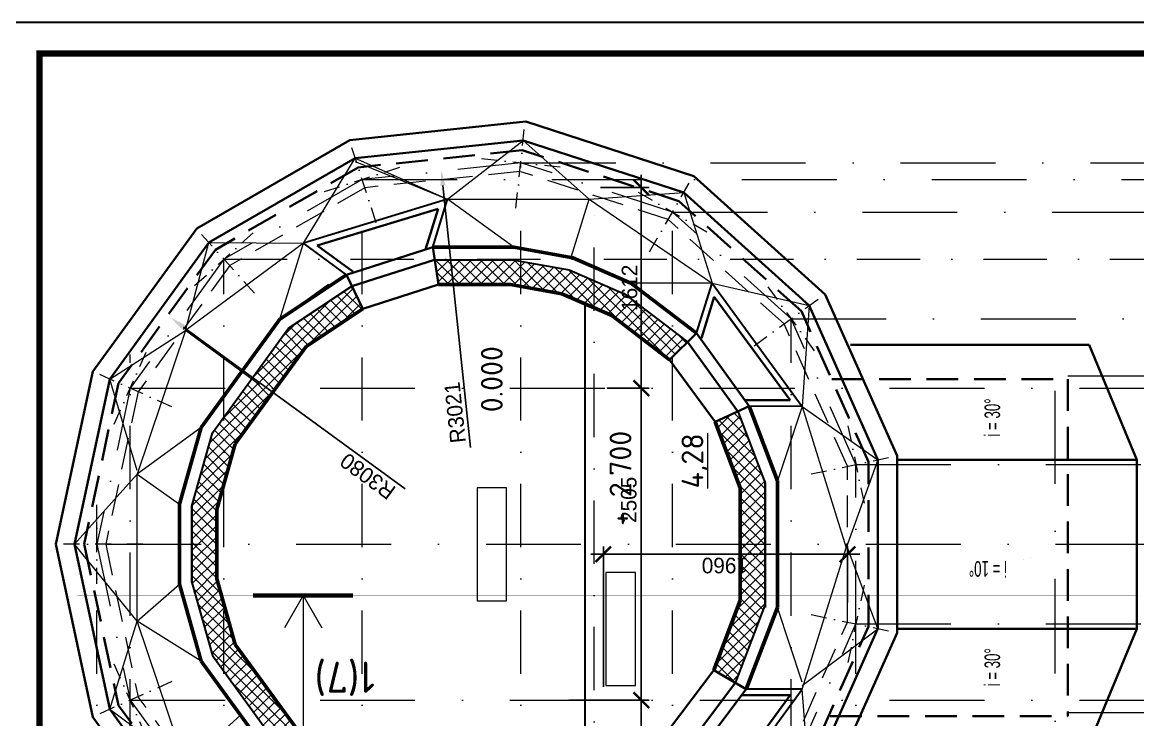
# Model space of a CAD drawing. Header units: millimetres. Extents: x -1532494 to -7068, y -619762 to -143013.
# Drawn here: x -125494 to -116541, y -201114 to -195513 of the extents above; entities that cross this region are included whole.
import ezdxf

# ---------------------------------------------------------------- set-up
doc = ezdxf.new("R2010")
doc.units = ezdxf.units.MM
for name, pattern in [('DASHED', [19.05, 12.7, -6.35]), ('штриховая', [19.05, 12.7, -6.35]), ('штрихпунктирнаяX2', [50.8, 25.4, -12.7, 0, -12.7])]:
    doc.linetypes.add(name, pattern=pattern)
doc.layers.get('0').update_dxf_attribs({"color": 251, "lineweight": 15})
for name, color, linetype, lineweight in [('заливка', 252, 'Continuous', 13), ('Кровля', 170, 'Continuous', 40), ('линия', 7, 'Continuous', 30), ('Окно', 144, 'Continuous', 40), ('Оси', 7, 'штрихпунктирнаяX2', 18), ('размеры', 7, 'Continuous', 18), ('разрез', 7, 'Continuous', 80), ('Стены', 7, 'Continuous', 60), ('штриховая', 160, 'штриховая', 18), ('штриховая стены', 250, 'штриховая', 40)]:
    doc.layers.add(name, color=color, linetype=linetype, lineweight=lineweight)
doc.layers.add('рамка', color=105, linetype='Continuous', lineweight=30, plot=False)
doc.styles.add('Annotative', font='txt')
doc.styles.add('Style1', font='cour.ttf', dxfattribs={"width": 0.61, "height": 2.5})
doc.dimstyles.new('ISO-25', dxfattribs={"dimscale": 50, "dimtxt": 2.5, "dimasz": 2.5, "dimexe": 1.25, "dimexo": 0.625, "dimtad": 1, "dimdec": 0, "dimtxsty": 'Standard', "dimblk": 'ARCHTICK', "dimcen": 2.5, "dimdle": 2, "dimclrt": 256, "dimadec": 0, "dimazin": 0, "dimtfac": 1, "dimtdec": 0, "dimtmove": 1, "dimatfit": 2, "dimfxl": 1, "dimarcsym": 0})

# ---------------------------------------------------------------- blocks, each defined once
blk = doc.blocks.new('_ArchTick')
at = {"color": 0, "linetype": 'ByBlock', "const_width": 0.15}
blk.add_lwpolyline([(-0.5, -0.5), (0.5, 0.5)], dxfattribs=at)
blk = doc.blocks.new('*D268')
at = {"layer": 'Defpoints', "color": 0, "transparency": 16777216}
for p in [(-121139.1, -200957.4), (-120525.9, -200957.4), (-120884, -202569.9)]:
    blk.add_point(p, dxfattribs=at)
at = {"layer": 'размеры', "color": 0, "lineweight": -2, "transparency": 16777216}
for p, q in [((-120525.9, -202669.9), (-120525.9, -200857.4)), ((-121107.9, -200957.4), (-120463.4, -200957.4)), ((-120852.8, -202569.9), (-120463.4, -202569.9))]:
    blk.add_line(p, q, dxfattribs=at)
at = {"layer": 'размеры', "color": 0, "lineweight": -2, "transparency": 16777216, "xscale": 125, "yscale": 125, "zscale": 125}
for p, rotation in [((-120525.9, -200957.4), 90), ((-120525.9, -202569.9), 270)]:
    blk.add_blockref('_ArchTick', p, dxfattribs=dict(at, rotation=rotation))
at = {"layer": 'размеры', "transparency": 16777216, "insert": (-120619.7, -201763.7), "char_height": 125, "attachment_point": 5, "rotation": 90}
blk.add_mtext('1612', dxfattribs=at)
blk = doc.blocks.new('*D269')
at = {"layer": 'Defpoints', "color": 0, "transparency": 16777216}
for p in [(-120830.1, -198451.9), (-120525.9, -198451.9), (-121139.1, -200957.4)]:
    blk.add_point(p, dxfattribs=at)
at = {"layer": 'размеры', "color": 0, "lineweight": -2, "transparency": 16777216}
for p, q in [((-120525.9, -201057.4), (-120525.9, -198351.9)), ((-120798.9, -198451.9), (-120463.4, -198451.9)), ((-121107.9, -200957.4), (-120463.4, -200957.4))]:
    blk.add_line(p, q, dxfattribs=at)
at = {"layer": 'размеры', "color": 0, "lineweight": -2, "transparency": 16777216, "xscale": 125, "yscale": 125, "zscale": 125}
for p, rotation in [((-120525.9, -198451.9), 90), ((-120525.9, -200957.4), 270)]:
    blk.add_blockref('_ArchTick', p, dxfattribs=dict(at, rotation=rotation))
at = {"layer": 'размеры', "transparency": 16777216, "insert": (-120625.9, -199348.5), "char_height": 125, "attachment_point": 5, "rotation": 90}
blk.add_mtext('2505', dxfattribs=at)
blk = doc.blocks.new('*D270')
at = {"layer": 'Defpoints', "color": 0, "transparency": 16777216}
for p in [(-120884, -196839.4), (-120830.1, -198451.9), (-120525.9, -198451.9)]:
    blk.add_point(p, dxfattribs=at)
at = {"layer": 'размеры', "color": 0, "lineweight": -2, "transparency": 16777216}
for p, q in [((-120525.9, -196739.4), (-120525.9, -198551.9)), ((-120852.8, -196839.4), (-120463.4, -196839.4)), ((-120798.9, -198451.9), (-120463.4, -198451.9))]:
    blk.add_line(p, q, dxfattribs=at)
at = {"layer": 'размеры', "color": 0, "lineweight": -2, "transparency": 16777216, "xscale": 125, "yscale": 125, "zscale": 125}
for p, rotation in [((-120525.9, -196839.4), 90), ((-120525.9, -198451.9), 270)]:
    blk.add_blockref('_ArchTick', p, dxfattribs=dict(at, rotation=rotation))
at = {"layer": 'размеры', "transparency": 16777216, "insert": (-120619.7, -197645.7), "char_height": 125, "attachment_point": 5, "rotation": 90}
blk.add_mtext('1612', dxfattribs=at)
blk = doc.blocks.new('*D284')
at = {"layer": 'Defpoints', "color": 0, "transparency": 16777216}
for p in [(-118870.5, -199785.5), (-118870.5, -200204.7), (-120830.1, -200882.4)]:
    blk.add_point(p, dxfattribs=at)
at = {"layer": 'размеры', "color": 0, "lineweight": -2, "transparency": 16777216}
for p, q in [((-120830.1, -200851.2), (-120830.1, -199723)), ((-118870.5, -200173.4), (-118870.5, -199723)), ((-120930.1, -199785.5), (-118770.5, -199785.5))]:
    blk.add_line(p, q, dxfattribs=at)
at = {"layer": 'размеры', "color": 0, "lineweight": -2, "transparency": 16777216, "xscale": 125, "yscale": 125, "zscale": 125, "rotation": 180}
blk.add_blockref('_ArchTick', (-120830.1, -199785.5), dxfattribs=at)
at = {"layer": 'размеры', "color": 0, "lineweight": -2, "transparency": 16777216, "xscale": 125, "yscale": 125, "zscale": 125}
blk.add_blockref('_ArchTick', (-118870.5, -199785.5), dxfattribs=at)
at = {"layer": 'размеры', "transparency": 16777216, "insert": (-119854.4, -199875.1), "char_height": 125, "attachment_point": 5, "rotation": 180}
blk.add_mtext('1960', dxfattribs=at)
blk = doc.blocks.new('*D285')
at = {"layer": 'Defpoints', "color": 0, "transparency": 16777216}
for p in [(-124301.4, -197886.9), (-121815, -199704.7)]:
    blk.add_point(p, dxfattribs=at)
at = {"layer": 'размеры', "color": 0, "lineweight": -2, "transparency": 16777216}
blk.add_line((-122421.9, -199261), (-124200.5, -197960.7), dxfattribs=at)
at = {"layer": 'размеры', "color": 0, "transparency": 16777216}
blk.add_solid([(-124212.8, -197977.5), (-124188.2, -197943.9), (-124301.4, -197886.9)], dxfattribs=at)
at = {"layer": 'размеры', "transparency": 16777216, "insert": (-122721.1, -199158.4), "char_height": 125, "attachment_point": 5, "rotation": 143.82949}
blk.add_mtext('R3080', dxfattribs=at)
blk = doc.blocks.new('*D286')
at = {"layer": 'Defpoints', "color": 0, "transparency": 16777216}
for p in [(-122130.8, -196700.4), (-121815, -199704.7)]:
    blk.add_point(p, dxfattribs=at)
at = {"layer": 'размеры', "color": 0, "lineweight": -2, "transparency": 16777216}
blk.add_line((-121896.7, -198927.4), (-122117.7, -196824.7), dxfattribs=at)
at = {"layer": 'размеры', "color": 0, "transparency": 16777216}
blk.add_solid([(-122138.4, -196826.9), (-122097, -196822.6), (-122130.8, -196700.4)], dxfattribs=at)
at = {"layer": 'размеры', "transparency": 16777216, "insert": (-122020.4, -198647.1), "char_height": 125, "attachment_point": 5, "rotation": 96}
blk.add_mtext('R3021', dxfattribs=at)

msp = doc.modelspace()

# ---------------------------------------------------------------- hatches: boundary and pattern name
at = {"layer": 'заливка', "ltscale": 20}
h = msp.add_hatch(dxfattribs=at)
h.set_pattern_fill('ANSI37', color=256, scale=20)
h.set_pattern_definition([(45, (187.48, 0), (-44.90128, 44.90128), []), (135, (187.48, 0), (-44.90128, -44.90128), [])])
h.paths.add_polyline_path([(-121493.1, -197431.7), (-121558.4, -197420.1), (-122184.6, -197420.1), (-122153.6, -197620.1), (-121576, -197620.1), (-121493.1, -197634.9)])
h.paths.add_polyline_path([(-121104.6, -197500.6), (-121493.1, -197431.7), (-121493.1, -197634.9), (-121162.9, -197693.4), (-120905.1, -197806.1), (-120905.1, -197587.8)])
h.paths.add_polyline_path([(-120659.9, -197695), (-120905.1, -197587.8), (-120905.1, -197806.1), (-120762.1, -197868.6), (-120298, -198223), (-120275, -198200.3), (-120275, -197988.9)])
h.paths.add_polyline_path([(-120275, -197988.9), (-120275, -198200.3), (-120154.7, -198080.8)])
h.paths.add_polyline_path([(-119751.3, -198638.3), (-119933.8, -198720.8), (-119731.5, -199252), (-119731.5, -199704.7), (-119531.5, -199704.7), (-119531.5, -199215.2)])
h.paths.add_polyline_path([(-119531.5, -199704.7), (-119731.5, -199704.7), (-119731.5, -200117.1), (-119531.5, -200117.1)])
h.paths.add_polyline_path([(-119531.5, -200194.2), (-119531.5, -200117.1), (-119731.5, -200117.1), (-119731.5, -200157.4), (-119944.3, -200716), (-119770.3, -200817.4), (-119767.4, -200813.6)])
h.paths.add_polyline_path([(-120275, -201209.1), (-120298, -201186.3), (-120762.1, -201540.8), (-120905.1, -201603.3), (-120905.1, -201627.8), (-120829.1, -201788.4), (-120659.9, -201714.4), (-120275, -201420.5)])
h.paths.add_polyline_path([(-120275, -201209.1), (-120275, -201420.5), (-120154.7, -201328.6)])
h.paths.add_polyline_path([(-120905.1, -201627.8), (-120914.7, -201607.5), (-121049.4, -201666.3), (-120976.6, -201852.8), (-120905.1, -201821.6)])
h.paths.add_polyline_path([(-120905.1, -201627.8), (-120905.1, -201821.6), (-120829.1, -201788.4)])
h.paths.add_polyline_path([(-121049.4, -201666.3), (-121162.9, -201716), (-121186.5, -201720.1), (-121143.8, -201857), (-120986.2, -201857), (-120976.6, -201852.8)])
h.paths.add_polyline_path([(-120986.2, -201857), (-121143.8, -201857), (-121126.4, -201912.6), (-121104.6, -201908.7)])
h.paths.add_polyline_path([(-121186.5, -201720.1), (-121331.7, -201745.9), (-121285.5, -201940.8), (-121263.1, -201936.8), (-121153.1, -201857), (-121143.8, -201857)])
h.paths.add_polyline_path([(-121143.8, -201857), (-121153.1, -201857), (-121263.1, -201936.8), (-121126.4, -201912.6)])
h.paths.add_polyline_path([(-121331.7, -201745.9), (-121475.8, -201771.5), (-121443.4, -201968.8), (-121285.5, -201940.8)])
h.paths.add_polyline_path([(-121493.1, -201774.5), (-121576, -201789.2), (-121620.9, -201789.2), (-121602.2, -201989.2), (-121558.4, -201989.2), (-121493.1, -201977.6)])
h.paths.add_polyline_path([(-121620.9, -201789.2), (-121766.9, -201789.2), (-121762.3, -201989.2), (-121602.2, -201989.2)])
h.paths.add_polyline_path([(-121766.9, -201789.2), (-121912.6, -201789.2), (-121921.9, -201989.2), (-121762.3, -201989.2)])
h.paths.add_polyline_path([(-121912.6, -201789.2), (-122059.1, -201789.2), (-122082.5, -201989.2), (-121921.9, -201989.2)])
h.paths.add_polyline_path([(-122059.1, -201789.2), (-122153.6, -201789.2), (-122184.6, -201989.2), (-122082.5, -201989.2)])
h.paths.add_polyline_path([(-122766.8, -201598.8), (-122766.8, -201592.5), (-123215.6, -201292.9), (-123459.4, -200957.4), (-123706.6, -200957.4), (-123356.4, -201439.4), (-122854.9, -201774.2)])
h.paths.add_polyline_path([(-123784.7, -200509.8), (-123875.9, -200186.2), (-123875.9, -200724.5), (-123706.6, -200957.4), (-123459.4, -200957.4)])
h.paths.add_polyline_path([(-123875.9, -200186.2), (-123895.4, -200117.1), (-124103.2, -200117.1), (-123967.5, -200598.5), (-123875.9, -200724.5)])
h.paths.add_polyline_path([(-123933, -199704.7), (-124133, -199704.7), (-124133, -200011.4), (-124103.2, -200117.1), (-123895.4, -200117.1), (-123933, -199983.7)])
h.paths.add_polyline_path([(-123933, -199425.7), (-123875.9, -199223.2), (-123875.9, -198684.9), (-123967.5, -198810.9), (-124133, -199398), (-124133, -199704.7), (-123933, -199704.7)])
h.paths.add_polyline_path([(-123459.6, -198452.2), (-123706.8, -198452.2), (-123875.9, -198684.9), (-123875.9, -199223.2), (-123784.7, -198899.6)])
h.paths.add_polyline_path([(-123215.6, -198116.5), (-122766.8, -197816.8), (-122766.8, -197801.9), (-122848.9, -197631.2), (-123356.4, -197970), (-123706.8, -198452.2), (-123459.6, -198452.2)])

# ---------------------------------------------------------------- linework, layer by layer
at = {"ltscale": 20}
for p, q in [((-123426.8, -197896.8), (-123036.5, -197616.9)), ((-120083, -198009.7), (-120298, -198223))]:
    msp.add_line(p, q, dxfattribs=at)
at = {"const_width": 0.05}
for points in [[(-117610.3, -198834), (-117610.3, -198334), (-117656.5, -198536.8)], [(-117860.3, -199805.4), (-117360.3, -199805.4), (-117563.1, -199851.6)], [(-117610.3, -200576.4), (-117610.3, -201076.4), (-117656.5, -200873.6)]]:
    msp.add_lwpolyline(points, dxfattribs=at)
at = {"color": 200, "linetype": 'DASHED', "lineweight": 18, "ltscale": 50, "const_width": 1}
msp.add_lwpolyline([(-116535.2, -200117.1), (-125052.6, -200117.1)], dxfattribs=at)
at = {"layer": 'Кровля'}
for p, q in [((-118846.8, -198102.9), (-116930.1, -198102.9)), ((-118471.5, -199027.4), (-116546.5, -199027.4)), ((-116546.5, -200383), (-116546.5, -199027.4)), ((-118626.3, -200383), (-118623.9, -200383)), ((-118471.5, -200383), (-116546.5, -200383))]:
    msp.add_line(p, q, dxfattribs=at)
at = {"layer": 'Кровля', "ltscale": 20}
for p, q in [((-116546.5, -199027.4), (-116930.1, -198102.9)), ((-116546.5, -200383), (-116930.1, -201307.5))]:
    msp.add_line(p, q, dxfattribs=at)
for points in [[(-118471.5, -198995.9), (-119048.8, -197699.1), (-120103.7, -196749.3), (-121453.8, -196310.6), (-122865.5, -196459), (-124094.8, -197168.8), (-124929.2, -198317.2), (-125224.3, -199705.7), (-124929.2, -201094.2), (-124094.8, -202242.6), (-122865.5, -202952.3), (-121453.8, -203100.7), (-120103.7, -202662.1), (-119048.8, -201712.2), (-118471.5, -200415.4)], [(-125075, -199704.7), (-124793.2, -198378.7), (-123996.4, -197282), (-122822.4, -196604.2), (-121474.3, -196462.5), (-120185, -196881.4), (-119177.6, -197788.5), (-118626.3, -199026.9), (-118626.3, -200382.5), (-119177.6, -201620.9), (-120185, -202527.9), (-121474.3, -202946.8), (-122822.4, -202805.1), (-123996.4, -202127.3), (-124793.2, -201030.6)]]:
    msp.add_lwpolyline(points, close=True, dxfattribs=at)
at = {"layer": 'линия', "ltscale": 20}
for p, q in [((-122080, -196934.8), (-123236.7, -197286.7)), ((-122200.1, -197320.1), (-122080, -196934.8)), ((-122892.6, -197540.1), (-123236.7, -197286.7)), ((-122184.6, -197420.1), (-121558.4, -197420.1)), ((-121558.4, -197420.1), (-121104.6, -197500.6)), ((-121104.6, -197500.6), (-120648.8, -197699.8)), ((-123356.4, -197970), (-122848.9, -197631.2)), ((-120669.5, -197687.7), (-120154.7, -198080.8)), ((-120083, -198009.7), (-119957.9, -197608.2)), ((-119957.9, -197608.2), (-119233, -198597.5)), ((-123967.5, -198810.9), (-123356.4, -197970)), ((-119753.8, -198631.6), (-119531.5, -199215.2)), ((-119233, -198597.5), (-119660, -198597)), ((-124133, -199398), (-123967.5, -198810.9)), ((-119531.5, -200194.2), (-119531.5, -199196.8)), ((-119531.5, -199215.2), (-119531.5, -200212.6)), ((-124133, -199398), (-124133, -200011.4)), ((-124133, -200011.4), (-124133, -199398)), ((-124133, -200011.4), (-123967.5, -200598.5)), ((-119767.4, -200813.6), (-119531.5, -200194.2)), ((-123967.5, -200598.5), (-123356.4, -201439.4)), ((-119957.9, -201857), (-119233, -200867.7)), ((-119233, -200867.7), (-119683.4, -200868.2))]:
    msp.add_line(p, q, dxfattribs=at)
at = {"layer": 'линия', "ltscale": 10}
msp.add_line((-120980.1, -197773.3), (-120980.1, -201469.3), dxfattribs=at)
at = {"layer": 'Окно', "ltscale": 20}
for p, q in [((-122155.9, -197010.1), (-123126.8, -197305.5)), ((-122258.2, -197338.6), (-122155.9, -197010.1)), ((-122841.5, -197515.7), (-123126.8, -197305.5)), ((-122892.6, -197540.1), (-122200.1, -197320.1)), ((-122200.1, -197320.1), (-122153.6, -197620.1)), ((-122848.9, -197631.2), (-122184.6, -197420.1)), ((-122892.6, -197540.1), (-122761.4, -197813.2)), ((-122761.4, -197813.2), (-122153.6, -197620.1)), ((-120043.4, -198050.5), (-119939.7, -197717.7)), ((-119939.7, -197717.7), (-119331.7, -198547.4)), ((-120083, -198009.7), (-120298, -198223)), ((-120083, -198009.7), (-119660, -198597)), ((-120154.7, -198080.8), (-119751.3, -198638.3)), ((-120298, -198223), (-119933.8, -198720.8)), ((-119331.7, -198547.4), (-119696, -198547)), ((-119660, -198597), (-119933.8, -198720.8)), ((-120298, -201186.3), (-119944.3, -200716)), ((-119683.4, -200868.2), (-119944.3, -200716)), ((-120154.7, -201328.6), (-119767.4, -200813.6)), ((-120083, -201399.7), (-119683.4, -200868.2)), ((-119939.7, -201747.5), (-119331.7, -200917.8)), ((-119331.7, -200917.8), (-119721, -200918.2))]:
    msp.add_line(p, q, dxfattribs=at)
at = {"layer": 'Оси', "ltscale": 5}
for p, q in [((-121531.5, -197007), (-121454.7, -196276.1)), ((-122653.2, -197124.9), (-122880.3, -196425.9)), ((-121808.4, -196608.4), (-121177.7, -196674.7)), ((-123068.4, -196873.4), (-122465.2, -196677.4)), ((-120458.8, -197355.6), (-120091.3, -196719.1)), ((-120549.6, -196878.8), (-120000.4, -197195.9)), ((-123630, -197688.9), (-124121.8, -197142.7)), ((-124111.6, -197628), (-123640.3, -197203.6)), ((-119620.5, -198110.3), (-119025.9, -197678.3)), ((-119509.6, -197637.8), (-119136.9, -198150.8)), ((-124757.7, -198741.6), (-124499.8, -198162.3)), ((-124293, -198601.4), (-124964.4, -198302.5)), ((-118868.2, -198754.2), (-118736.4, -199374.5)), ((-119161.8, -199140.7), (-118442.9, -198987.9)), ((-124895, -200021.8), (-124895, -199387.6)), ((-124527.5, -199704.7), (-125262.5, -199704.7)), ((-118736.4, -200034.9), (-118868.2, -200655.2)), ((-119161.8, -200268.6), (-118442.9, -200421.5)), ((-124499.8, -201247.1), (-124757.7, -200667.8)), ((-124293, -200808), (-124964.4, -201106.9))]:
    msp.add_line(p, q, dxfattribs=at)
at = {"layer": 'Оси', "ltscale": 20}
for p, q in [((-121493.1, -203792.8), (-121493.1, -196641.6)), ((-122766.8, -203792.8), (-122766.8, -196775.4)), ((-120905.1, -203925.8), (-120905.1, -196904.3)), ((-120275, -203792.8), (-120275, -197037.3)), ((-123875.9, -203792.8), (-123875.9, -197415.8)), ((-123875.9, -197416.1), (-114506.1, -197416.1)), ((-119323.2, -204343.9), (-119323.2, -197894.3)), ((-124628.7, -204343.9), (-124628.7, -198180.3)), ((-124895, -203792.8), (-124895, -199521.4)), ((-118802.3, -203792.8), (-118802.3, -200345.1))]:
    msp.add_line(p, q, dxfattribs=at)
at = {"layer": 'Оси', "ltscale": 30}
for p, q in [((-121493.1, -196641.8), (-114669.6, -196641.8)), ((-122766.8, -196775.7), (-114669.6, -196775.7)), ((-120275, -197037.6), (-114506.1, -197037.6)), ((-119323.2, -197894.6), (-114506.1, -197894.6)), ((-124628.7, -198452.2), (-114506.1, -198452.2)), ((-117202.2, -203792), (-117202.2, -198473.8)), ((-118802.3, -199064.6), (-114506.1, -199064.6)), ((-124820, -199704.7), (-114506.1, -199704.7)), ((-118802.3, -200345.1), (-114506.1, -200345.1)), ((-124628.7, -200957.4), (-114506.1, -200957.4))]:
    msp.add_line(p, q, dxfattribs=at)
at = {"layer": 'Оси', "ltscale": 20}
msp.add_lwpolyline([(-124895, -199704.7), (-124628.7, -200957.4), (-123875.9, -201993.6), (-122766.8, -202633.9), (-121493.1, -202767.8), (-120275, -202372), (-119323.2, -201515.1), (-118802.3, -200345.1), (-118802.3, -199064.3), (-119323.2, -197894.3), (-120275, -197037.3), (-121493.1, -196641.6), (-122766.8, -196775.4), (-123875.9, -197415.8), (-124628.7, -198451.9)], close=True, dxfattribs=at)
at = {"layer": 'размеры', "ltscale": 20}
for p, q in [((-122080, -196934.8), (-121474.3, -196462.5)), ((-121474.3, -196462.5), (-120943.3, -196934.8)), ((-123236.7, -197286.7), (-122822.4, -196604.2)), ((-122822.4, -196604.2), (-122080, -196934.8)), ((-122822.4, -196632.1), (-122080, -196934.8)), ((-120943.3, -196934.8), (-120185, -196881.4)), ((-120185, -196881.4), (-119957.9, -197608.2)), ((-122080, -196934.8), (-120943.3, -196934.8)), ((-121549.6, -197320.1), (-122080, -196934.8)), ((-121088.3, -197400.2), (-120943.3, -196934.8)), ((-120943.3, -196934.8), (-119957.9, -197608.2)), ((-124184.1, -197987.4), (-123996.4, -197282)), ((-123236.7, -197286.7), (-124184.1, -197987.4)), ((-123996.4, -197282), (-123236.7, -197286.7)), ((-123426.8, -197896.8), (-123236.7, -197286.7)), ((-119957.9, -197608.2), (-120608.8, -197608.2)), ((-119957.9, -197608.2), (-119177.6, -197788.5)), ((-119177.6, -197788.5), (-119233, -198597.5)), ((-124793.2, -198378.7), (-124184.1, -197987.4)), ((-124184.1, -197987.4), (-124571.3, -199141.6)), ((-123591.1, -198424.2), (-124184.1, -197987.4)), ((-124571.3, -199113.7), (-124793.2, -198378.7)), ((-119233, -198597.5), (-119431.5, -199196.8)), ((-119233, -198597.5), (-118880.6, -199732.6)), ((-119233, -198597.5), (-118626.3, -199026.9)), ((-124058.9, -198766.6), (-124571.3, -199141.6)), ((-118626.3, -199026.9), (-118880.6, -199732.6)), ((-124571.3, -199141.6), (-125075, -199704.7)), ((-124571.3, -200323.6), (-124571.3, -199141.6)), ((-124571.3, -199141.6), (-124233, -199384.2)), ((-124571.3, -200323.6), (-125075, -199704.7)), ((-119233, -200867.7), (-118880.6, -199732.6)), ((-118626.3, -200383), (-118880.6, -199705.2)), ((-124571.3, -200323.6), (-124233, -200025.2)), ((-119233, -200811.9), (-119431.5, -200212.6)), ((-124793.2, -201030.6), (-124571.3, -200323.6)), ((-124184.1, -201477.7), (-124571.3, -200323.6)), ((-124058.9, -200642.8), (-124571.3, -200323.6)), ((-119233, -200840.3), (-118626.3, -200383)), ((-119177.6, -201620.9), (-119233, -200867.7)), ((-124793.2, -201030.6), (-124184.1, -201477.7)), ((-124184.1, -201477.7), (-123742.8, -201077.7))]:
    msp.add_line(p, q, dxfattribs=at)
at = {"layer": 'размеры'}
for p, q in [((-117102.2, -198352.4), (-115102.2, -198352.4)), ((-123240.4, -200117.1), (-123390.4, -200376.9)), ((-123240.4, -200117.1), (-123240.4, -201221.6)), ((-123240.4, -200117.1), (-123090.4, -200376.9)), ((-117102.2, -201057.3), (-115102.2, -201057.3))]:
    msp.add_line(p, q, dxfattribs=at)
at = {"layer": 'размеры', "color": 7, "lineweight": 20, "ltscale": 0.9, "const_width": 50}
msp.add_lwpolyline([(-125357, -205013.4), (-125357, -195763.4), (-111007, -195763.4), (-111007, -205013.4)], close=True, dxfattribs=at)
at = {"layer": 'размеры'}
for points in [[(-121842.9, -199250.8), (-121842.9, -200159.6), (-121606.7, -200159.6), (-121606.7, -199250.8)], [(-120809.7, -199930.6), (-120809.7, -200839.4), (-120573.4, -200839.4), (-120573.4, -199930.6)]]:
    msp.add_lwpolyline(points, close=True, dxfattribs=at)
at = {"layer": 'разрез'}
msp.add_line((-123640.4, -200117.1), (-122840.4, -200117.1), dxfattribs=at)
at = {"layer": 'рамка', "color": 7}
msp.add_line((-125607, -195513.4), (-110757, -195513.4), dxfattribs=at)
at = {"layer": 'Стены', "ltscale": 20}
for p, q in [((-122200.1, -197320.1), (-121549.6, -197320.1)), ((-121549.6, -197320.1), (-121075.4, -197404.2)), ((-121075.4, -197404.2), (-120608.8, -197608.2)), ((-123426.8, -197896.8), (-122892.6, -197540.1)), ((-122153.6, -197620.1), (-121576, -197620.1)), ((-121576, -197620.1), (-121162.9, -197693.4)), ((-121162.9, -197693.4), (-120762.1, -197868.6)), ((-120608.8, -197608.2), (-120083, -198009.7)), ((-123215.6, -198116.5), (-122761.4, -197813.2)), ((-120762.1, -197868.6), (-120298, -198223)), ((-124058.9, -198766.6), (-123426.8, -197896.8)), ((-123784.7, -198899.6), (-123215.6, -198116.5)), ((-119660, -198597), (-119431.5, -199196.8)), ((-124233, -199384.2), (-124058.9, -198766.6)), ((-119933.8, -198720.8), (-119731.5, -199252)), ((-123933, -199425.7), (-123784.7, -198899.6)), ((-119431.5, -199196.8), (-119431.5, -200212.6)), ((-119731.5, -200157.4), (-119731.5, -199252)), ((-124233, -199384.2), (-124233, -200025.2)), ((-123933, -199425.7), (-123933, -199983.7)), ((-123933, -199983.7), (-123784.7, -200509.8)), ((-124233, -200025.2), (-124058.9, -200642.8)), ((-119944.3, -200716), (-119731.5, -200157.4)), ((-119684.8, -200868.2), (-119431.5, -200212.6)), ((-123784.7, -200509.8), (-123215.6, -201292.9)), ((-124058.9, -200642.8), (-123426.8, -201512.6))]:
    msp.add_line(p, q, dxfattribs=at)
at = {"layer": 'штриховая', "ltscale": 20}
for p, q in [((-121500.4, -196710.9), (-122745.3, -196841.7)), ((-120309.9, -197097.7), (-121493.1, -196713.2)), ((-122745.3, -196841.7), (-123829.3, -197467.6)), ((-119379.6, -197935.3), (-120309.9, -197097.7)), ((-123829.3, -197467.6), (-124565, -198480.1)), ((-118870.5, -199078.8), (-119379.6, -197935.3)), ((-124565.1, -198480.3), (-124825.3, -199704.7)), ((-118870.5, -200330.6), (-118870.5, -199078.8)), ((-124825.3, -199704.7), (-124565.1, -200929.1)), ((-119379.6, -201474.1), (-118870.5, -200330.6)), ((-123829.3, -201941.8), (-124565.1, -200929.1))]:
    msp.add_line(p, q, dxfattribs=at)
at = {"layer": 'штриховая стены', "ltscale": 20}
for p, q in [((-121482.4, -196539.9), (-122798.4, -196678.2)), ((-120223.9, -196948.8), (-121482.4, -196539.9)), ((-122798.4, -196678.2), (-123944.3, -197339.8)), ((-119240.5, -197834.2), (-120223.9, -196948.8)), ((-123944.3, -197339.8), (-124722.1, -198410.4)), ((-118702.3, -199043.1), (-119240.5, -197834.2)), ((-124722.1, -198410.4), (-124997.3, -199704.7)), ((-118997.4, -198380.3), (-117102.2, -198380.3)), ((-117102.2, -198380.3), (-117102.2, -201085.2)), ((-118702.3, -200366.3), (-118702.3, -199043.1)), ((-124997.3, -199704.7), (-124722.1, -200999)), ((-119240.5, -201575.2), (-118702.3, -200366.3)), ((-123944.3, -202069.5), (-124722.1, -200999)), ((-119010, -201085.2), (-117102.2, -201085.2))]:
    msp.add_line(p, q, dxfattribs=at)

# ---------------------------------------------------------------- texts
at = {"color": 7, "width": 730.487, "style": 'Style1'}
for s, insert, char_height, attachment_point, rotation in [('{\\fArial|b0|i0|c0|p34; i =\\fArial|b0|i0|c204|p34; 30\\fArial|b0|i0|c0|p34;%%D}', (-117770.4, -198870), 125, 1, 90), ('{\\fArial|b0|i0|c0|p34; i =\\fArial|b0|i0|c204|p34; \\fArial|b0|i0|c0|p34;1\\fArial|b0|i0|c204|p34;0\\fArial|b0|i0|c0|p34;%%D}', (-117896.3, -199965.6), 125.0001, 3, 180), ('{\\fArial|b0|i0|c0|p34; i =\\fArial|b0|i0|c204|p34; 30\\fArial|b0|i0|c0|p34;%%D}', (-117770.4, -200540.4), 125, 3, 90)]:
    msp.add_mtext(s, dxfattribs=dict(at, insert=insert, char_height=char_height, attachment_point=attachment_point, rotation=rotation))
at = {"layer": 'размеры', "char_height": 175, "attachment_point": 3, "rotation": 90, "style": 'Annotative'}
for s, insert in [('{\\fISOCPEUR|b0|i0|c204|p34; 0.000}', (-121813.1, -198113.9)), ('{\\fISOCPEUR|b0|i0|c204|p34;+ 2.700}', (-120779.9, -198793.7))]:
    msp.add_mtext_dynamic_manual_height_columns(s, width=3173.494, gutter_width=12.5, heights=[0], dxfattribs=dict(at, insert=insert))
at = {"layer": 'размеры'}
for s, width, heights, insert, char_height, attachment_point, rotation in [('\\pi458.41;{\\fISOCPEUR|b0|i0|c204|p34;\\L4,28}', 1328.073, [0], (-120202.4, -199715.3), 175, 1, 90), ('{\\fISOCPEUR|b0|i0|c204|p34;1(\\fISOCPEUR|b0|i0|c0|p34;7\\fISOCPEUR|b0|i0|c204|p34;)}', 6.114, [300], (-123149.7, -200897.3), 250, 3, 180)]:
    msp.add_mtext_dynamic_manual_height_columns(s, width=width, gutter_width=12.5, heights=heights, dxfattribs=dict(at, insert=insert, char_height=char_height, attachment_point=attachment_point, rotation=rotation))

# ---------------------------------------------------------------- dimensions: what is measured, and where the dimension line sits
for mpoint, picture, middle in [((-122130.8, -196700.4), '*D286', (-121927.2, -198637.3)), ((-124301.4, -197886.9), '*D285', (-122665.8, -199082.7))]:
    dim = msp.add_radius_dim(center=(-121815, -199704.7), mpoint=mpoint, dimstyle='ISO-25', override={"dimsah": 1}, dxfattribs=at)
    dim.commit()
    dim.dimension.update_dxf_attribs({"geometry": picture, "text_midpoint": middle, "dimtype": 164})
for base, p1, p2, angle, picture, middle in [((-120525.939, -198451.9359), (-120884.0424, -196839.4419), (-120830.106, -198451.9359), 270, '*D270', (-120619.689, -197645.6889)), ((-120525.939, -200957.4336), (-120884.0424, -202569.9276), (-121139.138, -200957.4336), 90, '*D268', (-120619.689, -201763.6806))]:
    dim = msp.add_linear_dim(base=base, p1=p1, p2=p2, angle=angle, dimstyle='ISO-25', dxfattribs=at)
    dim.commit()
    dim.dimension.update_dxf_attribs({"geometry": picture, "text_midpoint": middle})
dim = msp.add_linear_dim(base=(-120525.939, -198451.9359), p1=(-121139.138, -200957.4336), p2=(-120830.106, -198451.9359), angle=90, dimstyle='ISO-25', dxfattribs=at)
dim.commit()
dim.dimension.update_dxf_attribs({"geometry": '*D269', "text_midpoint": (-120532.1559, -199348.5188), "dimtype": 160})
dim = msp.add_linear_dim(base=(-118870.5, -199785.5), p1=(-120830.1, -200882.4), p2=(-118870.5, -200204.7), angle=180, text='1960', dimstyle='ISO-25', dxfattribs=at)
dim.commit()
dim.dimension.update_dxf_attribs({"geometry": '*D284', "text_midpoint": (-119854.4, -199781.3), "dimtype": 160})

doc.saveas('drawing.dxf')
